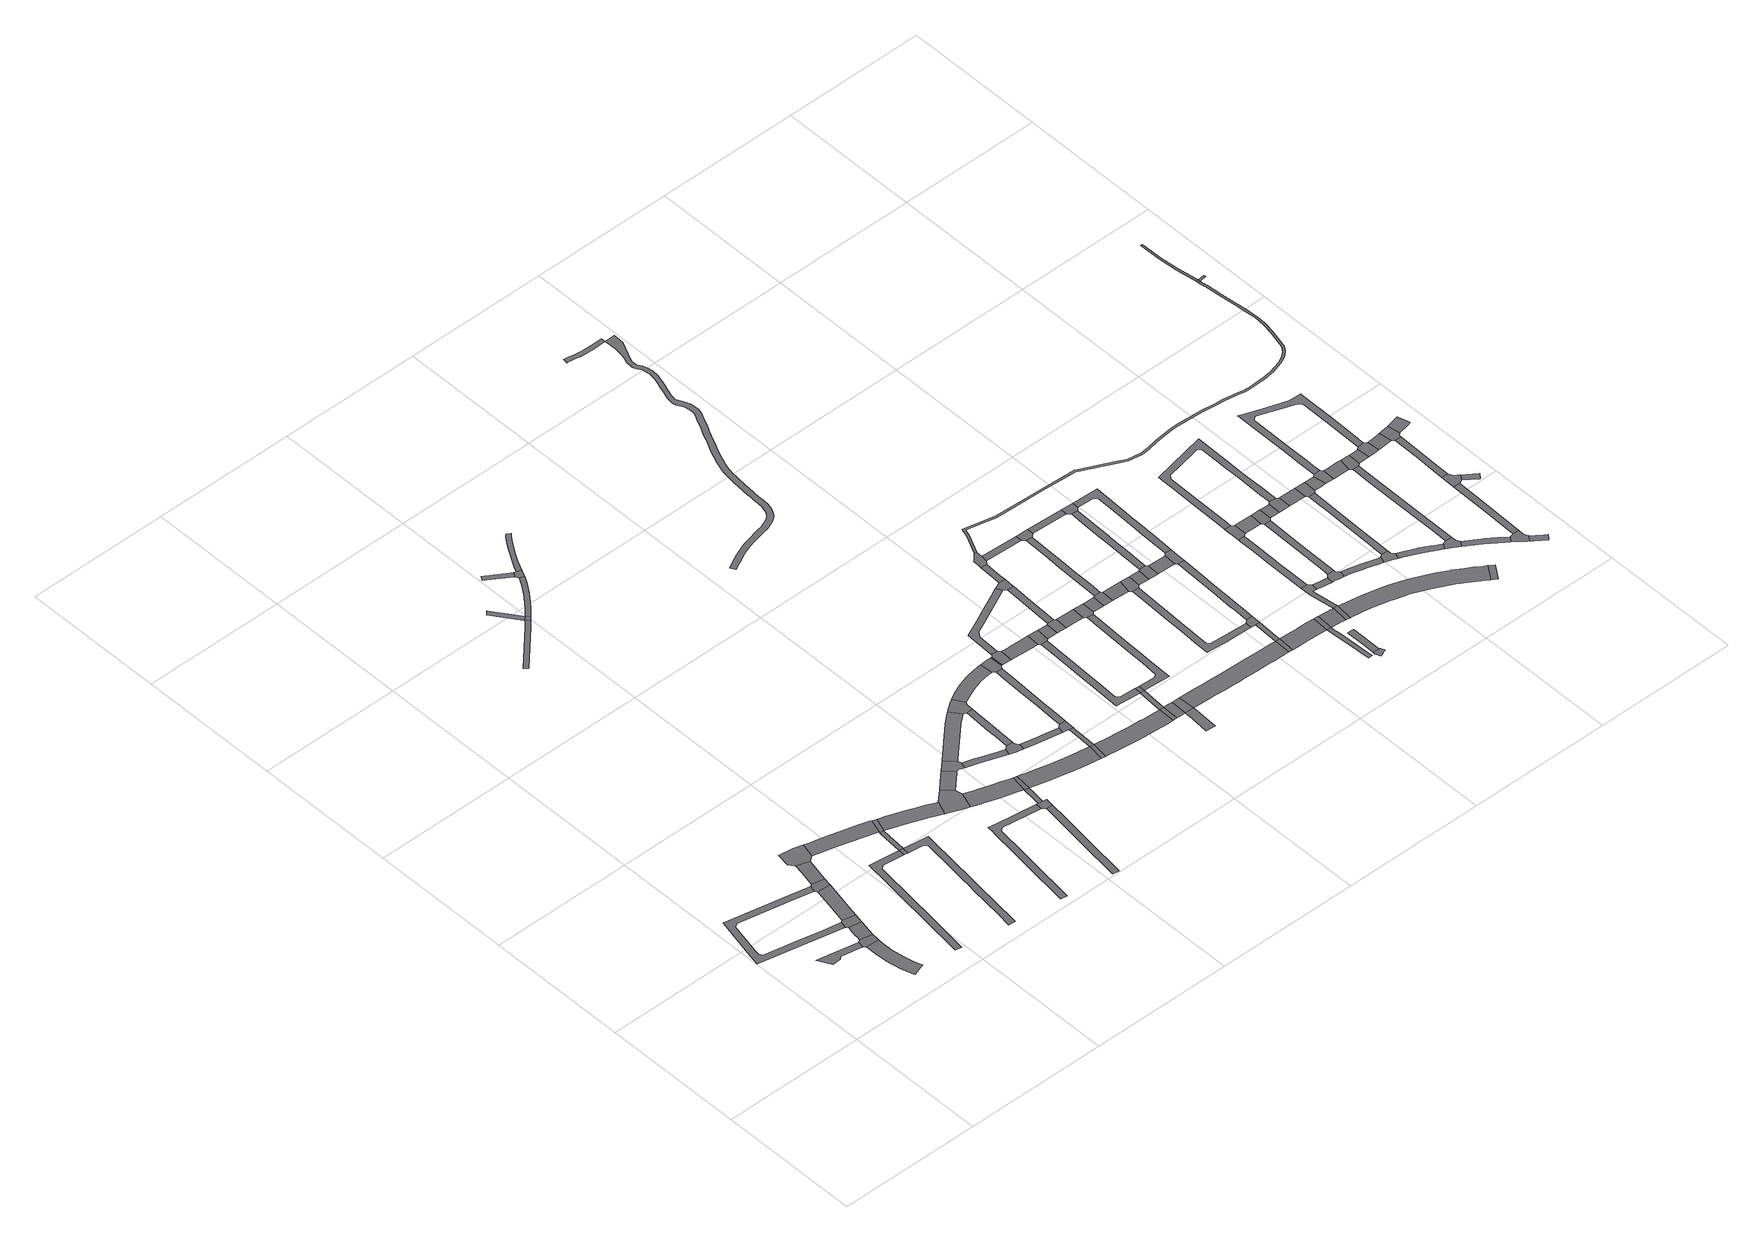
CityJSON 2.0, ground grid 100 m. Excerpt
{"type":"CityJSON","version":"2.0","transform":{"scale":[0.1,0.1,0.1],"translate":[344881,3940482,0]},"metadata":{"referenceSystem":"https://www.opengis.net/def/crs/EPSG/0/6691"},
"CityObjects":{
"road1":{"type":"Road","attributes":{"RoadStructureAttribute.sectionType":"1"},"geometry":[{"type":"MultiSurface","lod":"1","boundaries":[[[0,1,2,3,4,5,6,7,8,9]]]}]},
"road2":{"type":"Road","attributes":{"RoadStructureAttribute.sectionType":"1"},"geometry":[{"type":"MultiSurface","lod":"1","boundaries":[[[10,11,12,13,14,15,16,17,18,19,20,21,22,23,24,25,26,27,28,29,30]]]}]},
"road3":{"type":"Road","attributes":{"RoadStructureAttribute.sectionType":"1"},"geometry":[{"type":"MultiSurface","lod":"1","boundaries":[[[31,32,33,34,35,36,37,38,39,40,41,42,43,44,45,46,47,48,49,50,51,52,53,54,55,56,57]]]}]},
"road4":{"type":"Road","geometry":[{"type":"MultiSurface","lod":"1","boundaries":[[[9,8,58,31,57,59,60,61]]]}]},
"road5":{"type":"Road","attributes":{"RoadStructureAttribute.sectionType":"1"},"geometry":[{"type":"MultiSurface","lod":"1","boundaries":[[[60,62,63,64,65,66,67,68,61]]]}]},
"road6":{"type":"Road","geometry":[{"type":"MultiSurface","lod":"1","boundaries":[[[19,18,65,64,69,70]]]}]},
"road7":{"type":"Road","attributes":{"RoadStructureAttribute.sectionType":"1"},"geometry":[{"type":"MultiSurface","lod":"1","boundaries":[[[71,72,70,69,73,74,75]]]}]},
"road8":{"type":"Road","geometry":[{"type":"MultiSurface","lod":"1","boundaries":[[[74,76,77,78,30,29,75]]]}]},
"road9":{"type":"Road","attributes":{"RoadStructureAttribute.sectionType":"1"},"geometry":[{"type":"MultiSurface","lod":"1","boundaries":[[[77,79,80,81,82,78]]]}]},
"road10":{"type":"Road","geometry":[{"type":"MultiSurface","lod":"1","boundaries":[[[83,84,85,86,87,88,81,80]]]}]},
"road11":{"type":"Road","attributes":{"RoadStructureAttribute.sectionType":"1"},"geometry":[{"type":"MultiSurface","lod":"1","boundaries":[[[89,90,91,92,93,94,95,96,97,98,99,100,101,102,103,104,105]]]}]},
"road12":{"type":"Road","attributes":{"RoadStructureAttribute.sectionType":"1"},"geometry":[{"type":"MultiSurface","lod":"1","boundaries":[[[106,107,108,109,110,111,84,83,112,113,114,115,116,117,118,119]]]}]},
"road13":{"type":"Road","attributes":{"RoadStructureAttribute.sectionType":"1"},"geometry":[{"type":"MultiSurface","lod":"1","boundaries":[[[120,121,122,123,124,125,126,127,128,129,130,131,132,133,134,135,136,137]]]}]},
"road14":{"type":"Road","geometry":[{"type":"MultiSurface","lod":"1","boundaries":[[[120,137,89,105]]]}]},
"road15":{"type":"Road","geometry":[{"type":"MultiSurface","lod":"1","boundaries":[[[138,119,118,139,140]]]}]},
"road16":{"type":"Road","attributes":{"RoadStructureAttribute.sectionType":"1"},"geometry":[{"type":"MultiSurface","lod":"1","boundaries":[[[141,142,143,144,145,146,147,138,140,139,148,89,137,149,140,150,151,152,153,154,155,156,157]]]}]},
"road17":{"type":"Road","attributes":{"RoadStructureAttribute.sectionType":"1"},"geometry":[{"type":"MultiSurface","lod":"1","boundaries":[[[158,159,160,161,162,163,164,165]]]}]},
"road18":{"type":"Road","attributes":{"RoadStructureAttribute.sectionType":"1"},"geometry":[{"type":"MultiSurface","lod":"1","boundaries":[[[166,167,168,169,170,171,172,173,174,175,176,177,178,179,180,181,182]]]}]},
"road19":{"type":"Road","geometry":[{"type":"MultiSurface","lod":"1","boundaries":[[[183,184,185,186,187,188,189,141,157]]]}]},
"road20":{"type":"Road","attributes":{"RoadStructureAttribute.sectionType":"1"},"geometry":[{"type":"MultiSurface","lod":"1","boundaries":[[[190,191,192,193]]]}]},
"road21":{"type":"Road","geometry":[{"type":"MultiSurface","lod":"1","boundaries":[[[190,193,158,165,194]]]}]},
"road22":{"type":"Road","attributes":{"RoadStructureAttribute.sectionType":"1"},"geometry":[{"type":"MultiSurface","lod":"1","boundaries":[[[195,196,197,198,199,200,201,202,203,204]]]}]},
"road23":{"type":"Road","attributes":{"RoadStructureAttribute.sectionType":"1"},"geometry":[{"type":"MultiSurface","lod":"1","boundaries":[[[205,206,207,208,189,188]]]}]},
"road24":{"type":"Road","attributes":{"RoadStructureAttribute.sectionType":"1"},"geometry":[{"type":"MultiSurface","lod":"1","boundaries":[[[209,210,211,212,213,214,215,216,186,185,217,218,219,220,221,222,223,224,225]]]}]},
"road25":{"type":"Road","attributes":{"RoadStructureAttribute.sectionType":"1"},"geometry":[{"type":"MultiSurface","lod":"1","boundaries":[[[226,227,228,229,230,231,232,233,234,235,236,237,238,239,240,241,242,243,190,194]]]}]},
"road26":{"type":"Road","geometry":[{"type":"MultiSurface","lod":"1","boundaries":[[[244,245,246,207,206,247,248,249]]]}]},
"road27":{"type":"Road","geometry":[{"type":"MultiSurface","lod":"1","boundaries":[[[181,195,204,250,251,252,182]]]}]},
"road28":{"type":"Road","attributes":{"RoadStructureAttribute.sectionType":"1"},"geometry":[{"type":"MultiSurface","lod":"1","boundaries":[[[253,254,255,256,257]]]}]},
"road29":{"type":"Road","attributes":{"RoadStructureAttribute.sectionType":"1"},"geometry":[{"type":"MultiSurface","lod":"1","boundaries":[[[225,258,252,251,259,260,261]]]}]},
"road30":{"type":"Road","geometry":[{"type":"MultiSurface","lod":"1","boundaries":[[[262,209,225,261]]]}]},
"road31":{"type":"Road","geometry":[{"type":"MultiSurface","lod":"1","boundaries":[[[263,264,265,266,235,234,267,268,269,270,271,272,253,257]]]}]},
"road32":{"type":"Road","attributes":{"RoadStructureAttribute.sectionType":"1"},"geometry":[{"type":"MultiSurface","lod":"1","boundaries":[[[273,274,275,276,244,249,277,278,279,280]]]}]},
"road33":{"type":"Road","attributes":{"RoadStructureAttribute.sectionType":"1"},"geometry":[{"type":"MultiSurface","lod":"1","boundaries":[[[281,282,283,246,245,284,285,286,287,288,289,290]]]}]},
"road34":{"type":"Road","attributes":{"RoadStructureAttribute.sectionType":"1"},"geometry":[{"type":"MultiSurface","lod":"1","boundaries":[[[291,292,293,294,295,296,269,268,297,298,299,300,301,302,303,304]]]}]},
"road35":{"type":"Road","geometry":[{"type":"MultiSurface","lod":"1","boundaries":[[[305,306,307,308,280,279,309,310,311,312]]]}]},
"road36":{"type":"Road","attributes":{"RoadStructureAttribute.sectionType":"1"},"geometry":[{"type":"MultiSurface","lod":"1","boundaries":[[[313,314,315,316,317,318,319,320,262,261,321,322,323,324,325,326,327,328,329]]]}]},
"road37":{"type":"Road","attributes":{"RoadStructureAttribute.sectionType":"1"},"geometry":[{"type":"MultiSurface","lod":"1","boundaries":[[[330,331,332,333,308,307,334,335,336]]]}]},
"road38":{"type":"Road","geometry":[{"type":"MultiSurface","lod":"1","boundaries":[[[337,338,339,340,290,289,330,336,341,342,343]]]}]},
"road39":{"type":"Road","attributes":{"RoadStructureAttribute.sectionType":"1"},"geometry":[{"type":"MultiSurface","lod":"1","boundaries":[[[311,344,345,346,347,348,312]]]}]},
"road40":{"type":"Road","geometry":[{"type":"MultiSurface","lod":"1","boundaries":[[[349,350,313,329]]]}]},
"road41":{"type":"Road","attributes":{"RoadStructureAttribute.sectionType":"1"},"geometry":[{"type":"MultiSurface","lod":"1","boundaries":[[[351,352,313,350]]]}]},
"road42":{"type":"Road","geometry":[{"type":"MultiSurface","lod":"1","boundaries":[[[346,345,352,351,353,354,355]]]}]},
"road43":{"type":"Road","attributes":{"RoadStructureAttribute.sectionType":"1"},"geometry":[{"type":"MultiSurface","lod":"1","boundaries":[[[342,356,357,358,359,360,361,362,363,364,365,366,367,368,369,370,371,372,373,374,375,376,343]]]}]},
"road44":{"type":"Road","attributes":{"RoadStructureAttribute.sectionType":"1"},"geometry":[{"type":"MultiSurface","lod":"1","boundaries":[[[377,378,379,380,381,382,383,384,385,386,387,355,354]]]}]},
"road45":{"type":"Road","attributes":{"RoadStructureAttribute.sectionType":"1"},"geometry":[{"type":"MultiSurface","lod":"1","boundaries":[[[388,389,390,391,392,393,394,395,350,349,396,397,398,399,400,401,402,403,404,405]]]}]},
"road46":{"type":"Road","geometry":[{"type":"MultiSurface","lod":"1","boundaries":[[[406,407,408,409,365,364,382,381]]]}]},
"road47":{"type":"Road","attributes":{"RoadStructureAttribute.sectionType":"1"},"geometry":[{"type":"MultiSurface","lod":"1","boundaries":[[[408,407,410,411]]]}]},
"road48":{"type":"Road","geometry":[{"type":"MultiSurface","lod":"1","boundaries":[[[410,412,413,414,415,416,417,418,419,411]]]}]},
"road49":{"type":"Road","geometry":[{"type":"MultiSurface","lod":"1","boundaries":[[[420,405,404,421]]]}]},
"road50":{"type":"Road","attributes":{"RoadStructureAttribute.sectionType":"1"},"geometry":[{"type":"MultiSurface","lod":"1","boundaries":[[[414,422,423,424,425,426,427,428,429,430,431,415]]]}]},
"road51":{"type":"Road","attributes":{"RoadStructureAttribute.sectionType":"1"},"geometry":[{"type":"MultiSurface","lod":"1","boundaries":[[[432,433,434,435,420,421]]]}]},
"road52":{"type":"Road","attributes":{"RoadStructureAttribute.sectionType":"1"},"geometry":[{"type":"MultiSurface","lod":"1","boundaries":[[[436,437,405,420]]]}]},
"road53":{"type":"Road","attributes":{"RoadStructureAttribute.sectionType":"1"},"geometry":[{"type":"MultiSurface","lod":"1","boundaries":[[[438,439,440,441,442,433]]]}]},
"road54":{"type":"Road","attributes":{"RoadStructureAttribute.sectionType":"1"},"geometry":[{"type":"MultiSurface","lod":"1","boundaries":[[[443,444,445,446,447,448,449,450,451,452,453,437]]]}]},
"road55":{"type":"Road","geometry":[{"type":"MultiSurface","lod":"1","boundaries":[[[443,437,436,454]]]}]},
"road56":{"type":"Road","geometry":[{"type":"MultiSurface","lod":"1","boundaries":[[[442,455,434,433]]]}]},
"road57":{"type":"Road","attributes":{"RoadStructureAttribute.sectionType":"1"},"geometry":[{"type":"MultiSurface","lod":"1","boundaries":[[[416,456,457,458,459,460,461,462,463,464,465,417]]]}]},
"road58":{"type":"Road","geometry":[{"type":"MultiSurface","lod":"1","boundaries":[[[466,467,426,425,449,448,468]]]}]},
"road59":{"type":"Road","attributes":{"RoadStructureAttribute.sectionType":"1"},"geometry":[{"type":"MultiSurface","lod":"1","boundaries":[[[469,470,471,466,468]]]}]},
"road60":{"type":"Road","attributes":{"RoadStructureAttribute.sectionType":"1"},"geometry":[{"type":"MultiSurface","lod":"1","boundaries":[[[472,473,474,475,476,477,478,479,480,481,482,483,484,454,436]]]}]},
"road61":{"type":"Road","geometry":[{"type":"MultiSurface","lod":"1","boundaries":[[[485,486,487,471,470,488]]]}]},
"road62":{"type":"Road","attributes":{"RoadStructureAttribute.sectionType":"1"},"geometry":[{"type":"MultiSurface","lod":"1","boundaries":[[[489,490,491,487,486,492,493]]]}]},
"road63":{"type":"Road","attributes":{"RoadStructureAttribute.sectionType":"1"},"geometry":[{"type":"MultiSurface","lod":"1","boundaries":[[[494,495,496,497,485,488]]]}]},
"road64":{"type":"Road","attributes":{"RoadStructureAttribute.sectionType":"1"},"geometry":[{"type":"MultiSurface","lod":"1","boundaries":[[[498,499,500,501,502,503,504,505,506,507,508,509,510,511,512,513,514,515,516,517,518,519,520,521,522,523,524,498,525,526,527,528,529,530,531,532,533,534,535,536,537,538,539,540,541,542,543,544,545,546,547,548,549,550,551,552,553,554,555,556,557,558,559,560,561,562,563,564,565,566,567,568,569,570,571,572,573,574,575,576,577,578,579,580,581,582,583,584,585,586,587,588,589,590,591,592,593,594,595,596,597,598,599,600,601,602,603,604,605,606,607,608,609,610,611,612,613,614,615,616,617,618,619,620,621,622,623,624,625,626,627,628,629,630,631,632,633,634,635,636,637,638,639,640,641,642,643,644,645,646,647,648,649,650,651,652,653,654,655,656,657,658,659,660,661,662,663,664,665,666,667,668,669,670,671,672,673,674,675,676,677,678,679,680,681,682,683,684,685,686,687,688,689,690,691,692,693,694,695,696,697,698,699,700,701,702,703,704,705,706,707,708,709,710,711,712,713,714]]]}]},
"road65":{"type":"Road","geometry":[{"type":"MultiSurface","lod":"1","boundaries":[[[715,716,717,460,459,489,493]]]}]},
"road66":{"type":"Road","attributes":{"RoadStructureAttribute.sectionType":"1"},"geometry":[{"type":"MultiSurface","lod":"1","boundaries":[[[718,719,720,721,722,723,724,725,726,455,442,727,728,729,730,731,732,733,734,735,736,737,738,739,740]]]}]},
"road67":{"type":"Road","geometry":[{"type":"MultiSurface","lod":"1","boundaries":[[[495,478,477,741,742,496]]]}]},
"road68":{"type":"Road","attributes":{"RoadStructureAttribute.sectionType":"1"},"geometry":[{"type":"MultiSurface","lod":"1","boundaries":[[[743,744,717,716,745,746,747,748]]]}]},
"road69":{"type":"Road","geometry":[{"type":"MultiSurface","lod":"1","boundaries":[[[747,749,750,751,752,753,754,755,748]]]}]},
"road70":{"type":"Road","attributes":{"RoadStructureAttribute.sectionType":"1"},"geometry":[{"type":"MultiSurface","lod":"1","boundaries":[[[756,757,742,741,758,759]]]}]},
"road71":{"type":"Road","geometry":[{"type":"MultiSurface","lod":"1","boundaries":[[[760,761,762,763,756,759]]]}]},
"road72":{"type":"Road","attributes":{"RoadStructureAttribute.sectionType":"1"},"geometry":[{"type":"MultiSurface","lod":"1","boundaries":[[[764,750,749,765]]]}]},
"road73":{"type":"Road","attributes":{"RoadStructureAttribute.sectionType":"1"},"geometry":[{"type":"MultiSurface","lod":"1","boundaries":[[[761,760,766,767]]]}]},
"road74":{"type":"Road","attributes":{"RoadStructureAttribute.sectionType":"1"},"geometry":[{"type":"MultiSurface","lod":"1","boundaries":[[[762,768,769,770,771,772,773,774,775,776,777,778,779,763]]]}]},
"road75":{"type":"Road","attributes":{"RoadStructureAttribute.sectionType":"1"},"geometry":[{"type":"MultiSurface","lod":"1","boundaries":[[[780,781,782,783,784,785,786,787,788,789,790,791,792,793,794,795,796,797]]]}]},
"road76":{"type":"Road","geometry":[{"type":"MultiSurface","lod":"1","boundaries":[[[798,799,767,766,800,780,797]]]}]},
"road77":{"type":"Road","geometry":[{"type":"MultiSurface","lod":"1","boundaries":[[[739,801,802,740]]]}]},
"road78":{"type":"Road","geometry":[{"type":"MultiSurface","lod":"1","boundaries":[[[774,773,803,804,764,765]]]}]},
"road79":{"type":"Road","attributes":{"RoadStructureAttribute.sectionType":"1"},"geometry":[{"type":"MultiSurface","lod":"1","boundaries":[[[805,806,807,808,809,740,802]]]}]},
"road80":{"type":"Road","attributes":{"RoadStructureAttribute.sectionType":"1"},"geometry":[{"type":"MultiSurface","lod":"1","boundaries":[[[810,799,798,811,812,813]]]}]},
"road81":{"type":"Road","geometry":[{"type":"MultiSurface","lod":"1","boundaries":[[[814,789,788,808,807,815]]]}]},
"road82":{"type":"Road","geometry":[{"type":"MultiSurface","lod":"1","boundaries":[[[813,812,816,817,818,819]]]}]},
"road83":{"type":"Road","attributes":{"RoadStructureAttribute.sectionType":"1"},"geometry":[{"type":"MultiSurface","lod":"1","boundaries":[[[820,821,822,823,824,802,801,825,826,827,828,829]]]}]},
"road84":{"type":"Road","attributes":{"RoadStructureAttribute.sectionType":"1"},"geometry":[{"type":"MultiSurface","lod":"1","boundaries":[[[830,804,803,831]]]}]},
"road85":{"type":"Road","attributes":{"RoadStructureAttribute.sectionType":"1"},"geometry":[{"type":"MultiSurface","lod":"1","boundaries":[[[832,833,834,835,836,837,838,839,840,841,814,815]]]}]},
"road86":{"type":"Road","attributes":{"RoadStructureAttribute.sectionType":"1"},"geometry":[{"type":"MultiSurface","lod":"1","boundaries":[[[842,843,844,845,846,847,848,849]]]}]},
"road87":{"type":"Road","attributes":{"RoadStructureAttribute.sectionType":"1"},"geometry":[{"type":"MultiSurface","lod":"1","boundaries":[[[850,817,816,851,852,853]]]}]},
"road88":{"type":"Road","geometry":[{"type":"MultiSurface","lod":"1","boundaries":[[[854,855,856,857,858,859,860,861,862]]]}]},
"road89":{"type":"Road","attributes":{"RoadStructureAttribute.sectionType":"1"},"geometry":[{"type":"MultiSurface","lod":"1","boundaries":[[[863,864,865,866,819,818,867,868,869,870,871]]]}]},
"road90":{"type":"Road","attributes":{"RoadStructureAttribute.sectionType":"1"},"geometry":[{"type":"MultiSurface","lod":"1","boundaries":[[[858,872,873,874,875,876,877,859]]]}]},
"road91":{"type":"Road","geometry":[{"type":"MultiSurface","lod":"1","boundaries":[[[848,878,820,829,879,849]]]}]},
"road92":{"type":"Road","geometry":[{"type":"MultiSurface","lod":"1","boundaries":[[[852,838,837,880,881,882,883,853]]]}]},
"road93":{"type":"Road","geometry":[{"type":"MultiSurface","lod":"1","boundaries":[[[884,885,886,887,878,848,888,889,890,891,892]]]}]},
"road94":{"type":"Road","geometry":[{"type":"MultiSurface","lod":"1","boundaries":[[[870,893,894,830,831,871]]]}]},
"road95":{"type":"Road","attributes":{"RoadStructureAttribute.sectionType":"1"},"geometry":[{"type":"MultiSurface","lod":"1","boundaries":[[[893,895,896,897,898,899,900,883,882,901,902,903,904,905,894]]]}]},
"road96":{"type":"Road","geometry":[{"type":"MultiSurface","lod":"1","boundaries":[[[891,906,907,908,892]]]}]},
"road97":{"type":"Road","attributes":{"RoadStructureAttribute.sectionType":"1"},"geometry":[{"type":"MultiSurface","lod":"1","boundaries":[[[909,910,911,892,908,912,913,914,915,916]]]}]},
"road98":{"type":"Road","geometry":[{"type":"MultiSurface","lod":"1","boundaries":[[[917,918,919,920,921,915,914]]]}]},
"road99":{"type":"Road","attributes":{"RoadStructureAttribute.sectionType":"1"},"geometry":[{"type":"MultiSurface","lod":"1","boundaries":[[[922,923,924,925,926,927,928,929,930,931,932,909,916]]]}]},
"road100":{"type":"Road","geometry":[{"type":"MultiSurface","lod":"1","boundaries":[[[933,919,918,934,935,936,937,938,939,940,941]]]}]},
"road101":{"type":"Road","geometry":[{"type":"MultiSurface","lod":"1","boundaries":[[[942,943,927,926,944,945,946,947]]]}]},
"road102":{"type":"Road","attributes":{"RoadStructureAttribute.sectionType":"1"},"geometry":[{"type":"MultiSurface","lod":"1","boundaries":[[[948,949,950,951,952,933,941]]]}]},
"road103":{"type":"Road","attributes":{"RoadStructureAttribute.sectionType":"1"},"geometry":[{"type":"MultiSurface","lod":"1","boundaries":[[[944,953,954,955,956,945]]]}]},
"road104":{"type":"Road","attributes":{"RoadStructureAttribute.sectionType":"1"},"geometry":[{"type":"MultiSurface","lod":"1","boundaries":[[[957,958,959,960,961,962,963,964,965,966,967,968,969,970,971,972,973,974,975,907,906,976,977,978,979,980,981,982,983,984,985,986,987,988,989,990,991,992,993,994,995,996,997,998,999,1000]]]}]},
"road105":{"type":"Road","attributes":{"RoadStructureAttribute.sectionType":"1"},"geometry":[{"type":"MultiSurface","lod":"1","boundaries":[[[1001,1002,1003,1004,938,937,1005,1006,1007,1008,1009,1010]]]}]},
"road106":{"type":"Road","geometry":[{"type":"MultiSurface","lod":"1","boundaries":[[[1011,1012,955,954,1013,950,949,1014,1015]]]}]},
"road107":{"type":"Road","attributes":{"RoadStructureAttribute.sectionType":"1"},"geometry":[{"type":"MultiSurface","lod":"1","boundaries":[[[1016,1011,1015,1017,1018,1019]]]}]},
"road108":{"type":"Road","geometry":[{"type":"MultiSurface","lod":"1","boundaries":[[[1020,1010,1009,1021,1022,1023,1024,1025,1026,1027]]]}]},
"road109":{"type":"Road","attributes":{"RoadStructureAttribute.sectionType":"1"},"geometry":[{"type":"MultiSurface","lod":"1","boundaries":[[[946,1028,1029,1030,1031,1032,1033,1034,1035,1036,1037,1038,1039,1040,1041,1042,1043,1044,1045,1046,1047,1048,1049,1050,1051,947]]]}]},
"road110":{"type":"Road","geometry":[{"type":"MultiSurface","lod":"1","boundaries":[[[1018,1052,1053,1054,1042,1041,1019]]]}]},
"road111":{"type":"Road","attributes":{"RoadStructureAttribute.sectionType":"1"},"geometry":[{"type":"MultiSurface","lod":"1","boundaries":[[[1055,1056,1057,1058,1059,1060,1061,1062,1063,1020,1027]]]}]},
"road112":{"type":"Road","attributes":{"RoadStructureAttribute.sectionType":"1"},"geometry":[{"type":"MultiSurface","lod":"1","boundaries":[[[1064,1065,1066,1067,1068,1069,1070,1071,1072,1073,1074,1075,1076,1077,1078,1079,1080,1081,1082,1083,1084,1085,1086,1087,1088,1089,1090,1091,1092,1093,1094,1095,1096,1097,1098,1099,1100,1101,1102,1103,1104,1105,1106,1107,1108,1109,1110,1111,752,751,1112,1113,1114,1115,1116,1117,1118,1119,1120,1121,1122,1123,1124,1125,1126,1127,1128,1129,1130,1131,1132,1133,1134,1135,1136,1137,1138,1139,1140,1141,1142,1143,1144,1145,1146,1147,1148,1149,1150,1151,1152,1153,1154,1155,1156,1157,1158,1159,1160,1161,1162,1163,1164,1165]]]}]},
"road113":{"type":"Road","attributes":{"RoadStructureAttribute.sectionType":"1"},"geometry":[{"type":"MultiSurface","lod":"1","boundaries":[[[1022,1166,1167,1168,1169,1170,1171,1172,1173,1174,1175,1176,1177,1178,1179,1180,1023]]]}]},
"road114":{"type":"Road","attributes":{"RoadStructureAttribute.sectionType":"1"},"geometry":[{"type":"MultiSurface","lod":"1","boundaries":[[[1181,1182,1054,1053,1183,1184]]]}]},
"road115":{"type":"Road","geometry":[{"type":"MultiSurface","lod":"1","boundaries":[[[1185,957,1000,1186,1187]]]}]},
"road116":{"type":"Road","geometry":[{"type":"MultiSurface","lod":"1","boundaries":[[[1057,1188,1189,1181,1184,1058]]]}]},
"road117":{"type":"Road","geometry":[{"type":"MultiSurface","lod":"1","boundaries":[[[1190,1191,1192,1173,1172,1193,1194,1195,1196]]]}]},
"road118":{"type":"Road","attributes":{"RoadStructureAttribute.sectionType":"1"},"geometry":[{"type":"MultiSurface","lod":"1","boundaries":[[[1197,1198,1199,1200,1201,1189,1188]]]}]},
"road119":{"type":"Road","geometry":[{"type":"MultiSurface","lod":"1","boundaries":[[[1200,1199,1202,1203,1204,1205,1206]]]}]},
"road120":{"type":"Road","attributes":{"RoadStructureAttribute.sectionType":"1"},"geometry":[{"type":"MultiSurface","lod":"1","boundaries":[[[1207,1208,1209,1210,1211,1212,1196,1195,1213,1214,1215]]]}]},
"road121":{"type":"Road","attributes":{"RoadStructureAttribute.sectionType":"1"},"geometry":[{"type":"MultiSurface","lod":"1","boundaries":[[[1216,1217,1218,1219,1220,1192,1191,1221,1222,1223,1224]]]}]},
"road122":{"type":"Road","attributes":{"RoadStructureAttribute.sectionType":"1"},"geometry":[{"type":"MultiSurface","lod":"1","boundaries":[[[1225,1226,1227,1228,1204,1203,1229,1230,1231,1232,1233,1234]]]}]},
"road123":{"type":"Road","geometry":[{"type":"MultiSurface","lod":"1","boundaries":[[[1207,1215,1235,1236,1237,1238,1239,1240,1241]]]}]},
"road124":{"type":"Road","geometry":[{"type":"MultiSurface","lod":"1","boundaries":[[[1242,1243,1244,1234,1233,1216,1224]]]}]},
"road125":{"type":"Road","attributes":{"RoadStructureAttribute.sectionType":"1"},"geometry":[{"type":"MultiSurface","lod":"1","boundaries":[[[1245,1246,1237,1236,1247,1248]]]}]},
"road126":{"type":"Road","attributes":{"RoadStructureAttribute.sectionType":"1"},"geometry":[{"type":"MultiSurface","lod":"1","boundaries":[[[1240,1249,1250,1251,1252,1253,1254,1255,1256,1241]]]}]},
"road127":{"type":"Road","attributes":{"RoadStructureAttribute.sectionType":"1"},"geometry":[{"type":"MultiSurface","lod":"1","boundaries":[[[1242,1257,1258,1259,1260,1261,1243]]]}]},
"road128":{"type":"Road","attributes":{"RoadStructureAttribute.sectionType":"1"},"geometry":[{"type":"MultiSurface","lod":"1","boundaries":[[[1262,1263,1264,1265,1266,1267,1268,1269,1270,1271,1272,1273,1274,1275,1276,1206,1205,1277,1278,1279,1280,1281,1282,1283,1284,1285,1286,1287,1288]]]}]},
"road129":{"type":"Road","geometry":[{"type":"MultiSurface","lod":"1","boundaries":[[[1262,1288,1260,1259,1289,1290,1291]]]}]},
"road130":{"type":"Road","geometry":[{"type":"MultiSurface","lod":"1","boundaries":[[[1292,1253,1252,1293,1294,1295,1296,1297,1298]]]}]},
"road131":{"type":"Road","attributes":{"RoadStructureAttribute.sectionType":"1"},"geometry":[{"type":"MultiSurface","lod":"1","boundaries":[[[1290,1299,1300,1301,1302,1303,1304,1305,1291]]]}]},
"road132":{"type":"Road","attributes":{"RoadStructureAttribute.sectionType":"1"},"geometry":[{"type":"MultiSurface","lod":"1","boundaries":[[[1306,1307,1308,1309,1298,1297,1310,1311]]]}]},
"road133":{"type":"Road","attributes":{"RoadStructureAttribute.sectionType":"1"},"geometry":[{"type":"MultiSurface","lod":"1","boundaries":[[[1312,1294,1293,1313]]]}]},
"road134":{"type":"Road","geometry":[{"type":"MultiSurface","lod":"1","boundaries":[[[1301,1306,1311,1314,1315,1316,1317,1318,1302]]]}]},
"road135":{"type":"Road","attributes":{"RoadStructureAttribute.sectionType":"1"},"geometry":[{"type":"MultiSurface","lod":"1","boundaries":[[[1319,1316,1315,1320,1321,1322,1323]]]}]},
"road136":{"type":"Road","geometry":[{"type":"MultiSurface","lod":"1","boundaries":[[[1064,1165,1324,1325,1326,1327]]]}]},
"road137":{"type":"Road","attributes":{"RoadStructureAttribute.sectionType":"1"},"geometry":[{"type":"MultiSurface","lod":"1","boundaries":[[[1324,1328,1329,1325]]]}]},
"road138":{"type":"Road","attributes":{"RoadStructureAttribute.sectionType":"1"},"geometry":[{"type":"MultiSurface","lod":"1","boundaries":[[[1326,1330,1331,1332,1333,1334,1335,1327]]]}]}
},
"vertices":[
[318,644,0],[278,652,0],[287,637,0],[299,615,0],[311,595,0],[330,561,0],[387,562,0],[409,580,0],[556,550,0],[565,594,0],
[615,1146,0],[582,1153,0],[95,1254,0],[24,942,0],[6,862,0],[126,837,0],[342,794,0],[514,759,0],[593,743,0],[604,787,0],[482,811,0],[349,838,0],[182,872,0],[79,893,0],[66,921,0],[72,948,0],[125,1180,0],[153,1196,0],[535,1117,0],[667,1089,0],[678,1133,0],
[576,537,0],[573,478,0],[573,457,0],[575,420,0],[578,383,0],[582,346,0],[583,338,0],[588,309,0],[596,270,0],[606,230,0],[618,192,0],[625,173,0],[710,202,0],[704,220,0],[693,255,0],[684,290,0],[676,325,0],[671,358,0],[667,392,0],[665,426,0],[664,439,0],[663,459,0],[663,477,0],[665,510,0],[666,526,0],[666,528,0],[666,532,0],
[560,549,0],[667,552,0],[672,590,0],[583,606,0],
[679,628,0],[687,669,0],[695,709,0],[607,727,0],[599,687,0],[590,646,0],[589,636,0],
[710,779,0],[622,798,0],
[677,1056,0],[640,883,0],[725,849,0],[771,1064,0],[680,1072,0],
[773,1076,0],[783,1124,0],[695,1143,0],
[796,1181,0],[819,1291,0],[733,1320,0],[720,1260,0],
[859,1318,0],[885,1419,0],[821,1436,0],[720,1453,0],[704,1360,0],[730,1323,0],
[1264,1005,0],[1051,1032,0],[1025,835,0],[1015,757,0],[1007,694,0],[978,478,0],[978,473,0],[937,165,0],[981,157,0],[1008,361,0],[1023,472,0],[1048,662,0],[1059,749,0],[1073,857,0],[1087,961,0],[1110,979,0],[1259,960,0],
[1308,1303,0],[1216,1332,0],[1132,1356,0],[1047,1378,0],[964,1399,0],[916,1411,0],[938,1298,0],[944,1296,0],[1021,1276,0],[1104,1255,0],[1185,1231,0],[1276,1203,0],[1283,1200,0],[1317,1300,0],
[1291,956,0],[1398,942,0],[1418,919,0],[1388,690,0],[1374,585,0],[1364,503,0],[1359,468,0],[1326,214,0],[1312,111,0],[1357,107,0],[1360,126,0],[1404,468,0],[1408,493,0],[1421,597,0],[1433,682,0],[1471,978,0],[1369,991,0],[1294,1001,0],
[1346,1290,0],[1283,1193,0],[1312,1191,0],
[1710,1151,0],[1698,1156,0],[1640,1181,0],[1582,1205,0],[1511,1232,0],[1491,1239,0],[1400,1272,0],[1282,1183,0],[1312,1190,0],[1314,1190,0],[1366,1173,0],[1455,1141,0],[1543,1107,0],[1585,1090,0],[1600,1084,0],[1656,1060,0],[1669,1054,0],
[973,3913,0],[970,3910,0],[935,3872,0],[692,3625,0],[714,3602,0],[958,3850,0],[994,3888,0],[996,3891,0],
[1835,788,0],[1779,796,0],[1774,748,0],[1772,731,0],[1746,538,0],[1736,464,0],[1730,419,0],[1682,65,0],[1726,59,0],[1774,409,0],[1781,463,0],[1786,502,0],[1816,724,0],[1841,742,0],[2097,707,0],[2116,705,0],[2118,750,0],
[1713,1035,0],[1771,1012,0],[1818,995,0],[1859,1107,0],[1859,1109,0],[1847,1157,0],[1784,1222,0],
[997,3939,0],[864,4126,0],[838,4101,0],[969,3919,0],
[1021,3917,0],
[2138,684,0],[2108,459,0],[2090,324,0],[2048,14,0],[2093,8,0],[2133,311,0],[2138,346,0],[2153,459,0],[2167,560,0],[2183,678,0],
[1951,1257,0],[1963,1269,0],[1900,1334,0],[1874,1308,0],
[2170,1007,0],[2142,1016,0],[2090,1031,0],[2037,1048,0],[1981,1066,0],[1968,1070,0],[1924,1085,0],[1869,1104,0],[1829,991,0],[1886,971,0],[1887,971,0],[1943,952,0],[2001,934,0],[2039,922,0],[2054,917,0],[2107,901,0],[2150,888,0],
[1029,3926,0],[1065,3965,0],[1099,4006,0],[1123,4036,0],[1146,4067,0],[1168,4099,0],[1190,4131,0],[1217,4179,0],[1221,4189,0],[1192,4203,0],[1188,4194,0],[1162,4148,0],[1142,4117,0],[1120,4086,0],[1097,4056,0],[1074,4026,0],[1041,3986,0],[1006,3948,0],
[2033,1304,0],[2025,1328,0],[1962,1393,0],[1984,1273,0],[1985,1273,0],[2019,1262,0],
[2191,740,0],[2162,744,0],[2132,748,0],
[1197,4257,0],[1183,4265,0],[1036,4363,0],[1017,4334,0],[1175,4228,0],
[2137,788,0],[2177,859,0],[2178,872,0],[2180,880,0],
[2194,1000,0],
[1178,4225,0],[1184,4218,0],[1189,4211,0],[1192,4205,0],[1240,4228,0],[1246,4240,0],[1217,4254,0],[1216,4254,0],[1210,4254,0],[1204,4254,0],
[2254,1228,0],[2132,1270,0],[2118,1275,0],[2045,1300,0],[2102,1233,0],[2263,1177,0],[2286,1169,0],[2301,1212,0],
[2255,1667,0],[2222,1638,0],[2187,1610,0],[2040,1343,0],[2247,1542,0],[2256,1550,0],[2279,1569,0],[2313,1597,0],[2320,1604,0],[2264,1674,0],
[1371,4512,0],[1340,4471,0],[1312,4427,0],[1285,4383,0],[1259,4337,0],[1234,4290,0],[1263,4276,0],[1287,4322,0],[1312,4366,0],[1339,4410,0],[1366,4452,0],[1396,4492,0],[1411,4508,0],[1387,4529,0],
[2373,1206,0],[2370,1210,0],[2370,1226,0],[2325,1228,0],[2334,1153,0],[2340,1151,0],[2381,1143,0],[2389,1187,0],
[2677,897,0],[2591,910,0],[2504,926,0],[2417,944,0],[2392,950,0],[2331,964,0],[2246,986,0],[2236,988,0],[2182,879,0],[2215,870,0],[2303,847,0],[2392,827,0],[2479,809,0],[2481,808,0],[2518,801,0],[2570,792,0],[2659,778,0],
[2343,1592,0],[2334,1402,0],[2332,1363,0],[2330,1332,0],[2375,1327,0],[2379,1410,0],[2388,1590,0],
[2347,1732,0],[2329,1722,0],[2291,1695,0],[2282,1688,0],[2390,1645,0],[2399,1658,0],[2353,1736,0],
[2447,1130,0],[2643,1093,0],[2651,1137,0],[2540,1158,0],[2519,1162,0],
[2689,773,0],[2707,892,0],
[2715,1079,0],[2686,1085,0],
[2716,1079,0],[2720,1153,0],[2675,1155,0],
[2416,1668,0],[2456,1689,0],[2496,1706,0],[2520,1714,0],[2537,1720,0],[2582,1732,0],[2629,1740,0],[2677,1746,0],[2683,1746,0],[2677,1836,0],[2669,1835,0],[2616,1829,0],[2563,1820,0],[2544,1815,0],[2513,1807,0],[2511,1807,0],[2464,1790,0],[2417,1770,0],[2373,1747,0],[2371,1746,0],[2366,1743,0],
[2723,1214,0],[2729,1352,0],[2743,1658,0],[2744,1676,0],[2746,1728,0],[2701,1730,0],[2699,1679,0],[2695,1607,0],[2691,1502,0],[2685,1372,0],[2677,1200,0],
[3155,851,0],[3064,856,0],[3044,858,0],[3005,861,0],[2945,866,0],[2852,875,0],[2826,877,0],[2708,892,0],[2691,773,0],[2731,768,0],[2755,765,0],[2813,758,0],[2934,746,0],[3035,738,0],[3056,737,0],[3150,731,0],[3185,730,0],[3189,850,0],
[2746,1731,0],[2761,1750,0],[2760,1840,0],[2721,1839,0],
[2769,1750,0],[2767,1840,0],
[2814,1748,0],[2825,1748,0],[2836,1747,0],[2842,1837,0],[2826,1854,0],[2781,1857,0],[2780,1849,0],[2770,1840,0],
[3219,849,0],[3215,729,0],
[2860,1745,0],[2907,1743,0],[2996,1739,0],[3040,1738,0],[3044,1828,0],[3013,1829,0],[2999,1829,0],[2910,1833,0],[2904,1833,0],[2865,1835,0],
[3244,728,0],[3281,727,0],[3285,847,0],[3248,848,0],
[3232,1030,0],[3202,1032,0],
[3279,689,0],[3275,623,0],[3270,534,0],[3334,530,0],[3346,725,0],
[3205,1077,0],[3092,1084,0],[3072,1106,0],[3078,1247,0],[3082,1340,0],[3099,1721,0],[3054,1723,0],[3046,1556,0],[3036,1322,0],[3033,1253,0],[3024,1043,0],
[3235,1075,0],
[3341,845,0],
[2834,2014,0],[2856,2048,0],[2941,2088,0],[3196,2209,0],[3177,2250,0],[3174,2249,0],[3120,2223,0],[2980,2157,0],[2909,2123,0],[2791,2067,0],
[3117,1824,0],[3096,1825,0],[3113,1734,0],
[3126,1734,0],[3186,1731,0],[3190,1821,0],
[3419,1019,0],[3427,1201,0],[3431,1287,0],[3435,1395,0],[3449,1688,0],[3449,1704,0],[3405,1709,0],[3401,1623,0],[3391,1397,0],[3387,1313,0],[3382,1207,0],[3376,1085,0],[3352,1068,0],
[3260,1818,0],[3247,1828,0],[3202,1828,0],[3256,1728,0],
[3221,2194,0],[3214,2056,0],[3214,2051,0],[3259,2069,0],[3266,2191,0],
[3317,1726,0],[3387,1723,0],[3391,1813,0],[3339,1815,0],
[2912,5330,0],[2911,5362,0],[2899,5362,0],[2864,5361,0],[2829,5360,0],[2810,5360,0],[2791,5361,0],[2772,5361,0],[2753,5362,0],[2724,5366,0],[2695,5372,0],[2666,5378,0],[2661,5378,0],[2630,5382,0],[2627,5348,0],[2635,5348,0],[2661,5346,0],[2688,5341,0],[2718,5334,0],[2750,5330,0],[2771,5329,0],[2790,5329,0],[2810,5328,0],[2829,5328,0],[2859,5329,0],[2864,5329,0],[2900,5330,0],[2913,5300,0],[2913,5287,0],[2913,5271,0],[2913,5241,0],[2911,5212,0],[2909,5199,0],[2908,5195,0],[2907,5187,0],[2905,5175,0],[2902,5162,0],[2898,5148,0],[2892,5134,0],[2888,5120,0],[2884,5106,0],[2883,5093,0],[2882,5080,0],[2882,5068,0],[2884,5055,0],[2889,5042,0],[2896,5030,0],[2903,5017,0],[2909,5004,0],[2912,4992,0],[2915,4980,0],[2916,4968,0],[2917,4956,0],[2917,4945,0],[2916,4933,0],[2914,4922,0],[2913,4911,0],[2906,4882,0],[2897,4854,0],[2886,4826,0],[2877,4797,0],[2870,4776,0],[2863,4755,0],[2857,4734,0],[2852,4712,0],[2851,4703,0],[2850,4697,0],[2850,4693,0],[2849,4683,0],[2850,4673,0],[2851,4668,0],[2853,4659,0],[2860,4646,0],[2867,4632,0],[2873,4619,0],[2879,4601,0],[2883,4583,0],[2886,4565,0],[2886,4547,0],[2883,4531,0],[2876,4515,0],[2869,4500,0],[2861,4484,0],[2845,4448,0],[2828,4412,0],[2810,4377,0],[2793,4341,0],[2786,4328,0],[2774,4302,0],[2756,4264,0],[2737,4225,0],[2721,4186,0],[2710,4160,0],[2699,4133,0],[2690,4107,0],[2681,4080,0],[2673,4046,0],[2667,4012,0],[2662,3977,0],[2658,3943,0],[2653,3899,0],[2651,3854,0],[2648,3809,0],[2647,3783,0],[2645,3765,0],[2644,3738,0],[2643,3712,0],[2641,3685,0],[2635,3660,0],[2629,3644,0],[2624,3633,0],[2621,3627,0],[2612,3611,0],[2601,3598,0],[2589,3589,0],[2575,3582,0],[2559,3576,0],[2544,3570,0],[2523,3563,0],[2501,3558,0],[2479,3554,0],[2457,3549,0],[2423,3540,0],[2388,3532,0],[2354,3523,0],[2321,3512,0],[2278,3494,0],[2236,3474,0],[2194,3453,0],[2152,3432,0],[2170,3396,0],[2212,3417,0],[2253,3438,0],[2294,3458,0],[2334,3474,0],[2365,3484,0],[2398,3493,0],[2432,3501,0],[2466,3510,0],[2487,3514,0],[2510,3519,0],[2534,3524,0],[2558,3532,0],[2574,3538,0],[2591,3545,0],[2610,3555,0],[2629,3569,0],[2645,3588,0],[2657,3609,0],[2666,3628,0],[2673,3649,0],[2681,3679,0],[2683,3709,0],[2684,3737,0],[2685,3762,0],[2688,3807,0],[2691,3852,0],[2693,3895,0],[2698,3938,0],[2702,3972,0],[2707,4006,0],[2712,4038,0],[2720,4069,0],[2728,4094,0],[2737,4119,0],[2747,4145,0],[2758,4170,0],[2774,4209,0],[2792,4247,0],[2810,4285,0],[2829,4323,0],[2846,4359,0],[2864,4395,0],[2881,4431,0],[2898,4468,0],[2905,4483,0],[2913,4499,0],[2921,4519,0],[2926,4542,0],[2926,4568,0],[2923,4591,0],[2917,4612,0],[2911,4632,0],[2903,4650,0],[2896,4663,0],[2880,4693,0],[2881,4699,0],[2882,4707,0],[2886,4727,0],[2892,4746,0],[2899,4767,0],[2905,4788,0],[2915,4816,0],[2925,4844,0],[2935,4874,0],[2942,4905,0],[2944,4917,0],[2946,4930,0],[2947,4943,0],[2947,4957,0],[2946,4972,0],[2944,4986,0],[2941,5000,0],[2937,5014,0],[2930,5031,0],[2922,5044,0],[2916,5054,0],[2913,5063,0],[2912,5070,0],[2912,5080,0],[2913,5090,0],[2914,5101,0],[2917,5112,0],[2917,5113,0],[2982,5254,0],[2985,5308,0],[2986,5332,0],
[3266,2204,0],[3270,2271,0],[3225,2273,0],
[4041,817,0],[3941,821,0],[3842,824,0],[3744,828,0],[3667,831,0],[3590,835,0],[3513,838,0],[3504,839,0],[3435,842,0],[3430,722,0],[3465,720,0],[3507,719,0],[3584,715,0],[3661,711,0],[3683,710,0],[3739,708,0],[3838,704,0],[3938,701,0],[3956,700,0],[4011,698,0],[4037,697,0],[4074,696,0],[4079,816,0],
[3463,1720,0],[3467,1810,0],
[3229,2358,0],[3227,2315,0],[3271,2299,0],[3273,2344,0],[3278,2436,0],[3233,2438,0],
[3296,2460,0],[3301,2505,0],[3304,2551,0],[3290,2558,0],[3243,2507,0],[3237,2507,0],[3235,2466,0],
[3548,1806,0],[3537,1807,0],[3472,1719,0],[3544,1716,0],
[3613,1713,0],[3616,1803,0],[3606,1814,0],[3561,1814,0],
[3563,2494,0],[3561,2448,0],
[3732,1708,0],[3751,1798,0],
[3609,1904,0],[3614,2042,0],[3617,2124,0],[3618,2172,0],[3621,2236,0],[3627,2423,0],[3582,2428,0],[3578,2299,0],[3576,2250,0],[3574,2189,0],[3572,2125,0],[3561,1840,0],
[3749,1692,0],[3743,1541,0],[3736,1383,0],[3730,1248,0],[3724,1105,0],[3720,1017,0],[3721,1017,0],[3870,1008,0],[4050,999,0],[4053,1043,0],[3995,1047,0],[3795,1058,0],[3788,1058,0],[3779,1068,0],[3768,1081,0],[3777,1277,0],[3781,1381,0],[3794,1688,0],
[3812,1705,0],[3816,1795,0],[3750,1693,0],
[4104,695,0],[4109,815,0],
[3650,2445,0],[3652,2490,0],
[4109,829,0],[4110,850,0],[4118,995,0],[4088,996,0],[4081,869,0],
[3841,1794,0],[3861,1703,0],[3889,1702,0],[3893,1792,0],
[4076,1064,0],[4121,1062,0],
[3958,1699,0],[3962,1789,0],[3950,1801,0],[3905,1801,0],
[4371,804,0],[4315,807,0],[4227,810,0],[4168,812,0],[4141,813,0],[4136,693,0],[4223,690,0],[4309,687,0],[4363,684,0],[4365,684,0],
[3909,2478,0],[3907,2433,0],
[4125,1150,0],[4125,1168,0],[4132,1318,0],[4134,1356,0],[4143,1552,0],[4148,1678,0],[4103,1680,0],[4089,1361,0],[4082,1215,0],[4081,1173,0],
[4378,432,0],[4383,343,0],[4413,345,0],[4408,432,0],[4399,608,0],[4396,662,0],[4395,682,0],[4365,681,0],
[3996,1787,0],[3983,1698,0],[4087,1693,0],[4093,1783,0],
[4448,307,0],[4495,327,0],[4500,329,0],[4487,358,0],[4480,358,0],[4434,359,0],[4434,350,0],[4434,347,0],[4431,345,0],
[3925,2289,0],[3919,2144,0],[3918,2112,0],[3912,1964,0],[3957,1963,0],[3963,2110,0],[3964,2130,0],[3975,2408,0],[3930,2414,0],
[4481,431,0],[4482,582,0],[4469,582,0],[4449,582,0],[4437,582,0],[4436,432,0],
[4404,802,0],[4365,683,0],
[4150,1720,0],[4152,1770,0],[4154,1797,0],[4109,1800,0],
[4493,794,0],[4472,795,0],[4466,796,0],[4452,797,0],[4450,677,0],[4470,675,0],[4480,674,0],[4502,671,0],[4518,790,0],
[3995,2430,0],[3997,2475,0],
[4112,2425,0],[4134,2404,0],[4124,2151,0],[4123,2144,0],[4121,2092,0],[4117,2002,0],[4160,1943,0],[4166,2085,0],[4169,2166,0],[4170,2176,0],[4182,2466,0],
[4533,667,0],[4548,786,0],[4547,794,0],
[4491,1041,0],[4491,983,0],[4492,975,0],[4544,817,0],[4522,979,0],[4550,975,0],[4557,1019,0],[4536,1041,0],
[4613,965,0],[4658,959,0],[4664,1004,0],[4662,1004,0],[4619,1010,0],
[4538,1288,0],[4539,1317,0],[4540,1415,0],[4541,1426,0],[4544,1591,0],[4499,1592,0],[4498,1571,0],[4497,1476,0],[4494,1326,0],[4494,1322,0],[4493,1288,0],
[4687,1025,0],[4674,957,0],[4715,950,0],[4733,947,0],[4744,945,0],[4753,989,0],[4735,1009,0],[4732,1012,0],[4732,1024,0],
[4500,1673,0],[4499,1623,0],[4563,1605,0],[4564,1695,0],[4546,1711,0],[4501,1712,0],
[4738,1296,0],[4744,1581,0],[4699,1585,0],[4693,1301,0],[4688,1050,0],
[4655,1604,0],[4686,1603,0],[4691,1693,0],[4666,1694,0],
[5423,445,0],[5398,462,0],[5354,492,0],[5308,522,0],[5239,563,0],[5238,563,0],[5168,602,0],[5129,621,0],[5095,637,0],[5020,670,0],[4964,691,0],[4907,709,0],[4886,716,0],[4851,726,0],[4794,741,0],[4771,747,0],[4719,759,0],[4643,772,0],[4568,784,0],[4552,665,0],[4591,659,0],[4606,657,0],[4624,654,0],[4695,641,0],[4765,625,0],[4807,614,0],[4818,611,0],[4865,597,0],[4872,595,0],[4875,594,0],[4884,591,0],[4924,578,0],[4936,573,0],[4975,558,0],[5045,528,0],[5046,528,0],[5113,495,0],[5180,458,0],[5203,444,0],[5240,422,0],[5241,422,0],[5305,380,0],[5345,354,0],[5354,347,0],
[4974,931,0],[4889,957,0],[4888,958,0],[4801,980,0],[4791,936,0],[4876,914,0],[4888,910,0],[4960,888,0],[4993,876,0],[5008,919,0],
[4761,1692,0],[4717,1693,0],[4690,1598,0],[4744,1585,0],[4760,1602,0],
[4784,1692,0],[4808,1602,0],[4832,1601,0],[4833,1691,0],
[5032,935,0],[5042,859,0],[5077,844,0],[5094,886,0],[5088,895,0],[5077,911,0],[5077,917,0],[5077,934,0],
[4546,1741,0],[4546,1746,0],[4552,2017,0],[4556,2238,0],[4575,2262,0],[4795,2308,0],[4834,2316,0],[4858,2298,0],[4856,2169,0],[4855,2101,0],[4854,1985,0],[4851,1812,0],[4851,1808,0],[4850,1709,0],[4895,1703,0],[4896,1803,0],[4898,1984,0],[4900,2135,0],[4904,2377,0],[4512,2294,0],[4509,2142,0],[4507,2025,0],[4506,1970,0],[4501,1742,0],
[4865,1601,0],[4912,1600,0],[4913,1690,0],
[5085,1238,0],[5093,1554,0],[5094,1580,0],[5049,1581,0],[5047,1490,0],[5045,1430,0],[5040,1248,0],[5034,1018,0],[5034,1001,0],
[5798,3346,0],[5804,3300,0],[5804,3296,0],[5814,3189,0],[5826,3082,0],[5828,3063,0],[5835,2983,0],[5838,2944,0],[5841,2907,0],[5836,2825,0],[5835,2821,0],[5823,2757,0],[5790,2623,0],[5766,2588,0],[5743,2567,0],[5723,2552,0],[5685,2534,0],[5602,2510,0],[5545,2502,0],[5416,2496,0],[5393,2498,0],[5378,2500,0],[5340,2507,0],[5234,2526,0],[5182,2530,0],[5174,2531,0],[5078,2542,0],[4999,2547,0],[4988,2548,0],[4966,2549,0],[4892,2553,0],[4858,2553,0],[4844,2552,0],[4707,2535,0],[4635,2521,0],[4576,2516,0],[4482,2533,0],[4433,2556,0],[4209,2665,0],[4193,2674,0],[3941,2687,0],[3618,2699,0],[3587,2702,0],[3527,2716,0],[3373,2750,0],[3366,2734,0],[3365,2729,0],[3354,2691,0],[3368,2685,0],[3379,2725,0],[3382,2733,0],[3523,2701,0],[3585,2688,0],[3617,2684,0],[3940,2672,0],[4189,2659,0],[4202,2652,0],[4427,2542,0],[4477,2518,0],[4575,2501,0],[4637,2506,0],[4709,2520,0],[4826,2535,0],[4844,2537,0],[4881,2538,0],[4891,2538,0],[4960,2535,0],[4965,2535,0],[4998,2532,0],[5077,2527,0],[5126,2521,0],[5182,2515,0],[5232,2511,0],[5337,2492,0],[5374,2485,0],[5375,2485,0],[5399,2482,0],[5547,2487,0],[5607,2496,0],[5610,2497,0],[5628,2502,0],[5634,2504,0],[5690,2520,0],[5730,2539,0],[5753,2555,0],[5778,2578,0],[5793,2600,0],[5800,2610,0],[5803,2616,0],[5806,2626,0],[5838,2754,0],[5850,2819,0],[5852,2837,0],[5856,2907,0],[5853,2951,0],[5850,2984,0],[5843,3064,0],[5840,3090,0],[5829,3191,0],[5819,3299,0],[5819,3302,0],[5813,3348,0],
[5123,826,0],[5124,825,0],[5200,791,0],[5201,790,0],[5257,761,0],[5274,752,0],[5333,719,0],[5355,758,0],[5295,792,0],[5289,795,0],[5224,829,0],[5219,831,0],[5206,837,0],[5142,867,0],[5098,885,0],
[5035,1688,0],[5015,1688,0],[5014,1598,0],[5034,1598,0],
[5441,431,0],[5390,321,0],[5457,420,0],
[5109,1597,0],[5111,1687,0],
[5429,733,0],[5429,764,0],[5384,765,0],[5348,711,0],[5363,702,0],[5420,668,0],[5443,707,0],
[5125,1597,0],[5163,1596,0],[5196,1595,0],[5182,1686,0],[5164,1686,0],
[5229,1595,0],[5258,1594,0],[5260,1684,0],[5244,1702,0],[5199,1701,0],
[5683,536,0],[5654,558,0],[5626,580,0],[5564,626,0],[5551,635,0],[5444,706,0],[5525,598,0],[5627,523,0],[5656,500,0],
[5393,1576,0],[5391,1436,0],[5388,1165,0],[5387,985,0],[5386,898,0],[5431,946,0],[5433,1152,0],[5437,1531,0],[5438,1577,0],
[5371,1682,0],[5337,1683,0],[5298,1684,0],[5265,1684,0],[5263,1594,0],[5296,1594,0],[5319,1593,0],[5369,1592,0],[5375,1592,0],[5392,1682,0],
[5729,443,0],[5744,432,0],[5767,471,0],[5767,473,0],[5756,499,0],[5757,541,0],[5713,542,0],
[5456,1590,0],[5458,1680,0],[5443,1681,0],
[5860,400,0],[5841,415,0],[5765,416,0],[5833,364,0],
[5763,727,0],[5763,746,0],[5768,902,0],[5772,1069,0],[5727,1071,0],[5724,952,0],[5718,725,0],[5717,698,0],
[5478,1590,0],[5515,1590,0],[5532,1591,0],[5529,1681,0],[5514,1680,0],
[5590,1700,0],[5591,1718,0],[5592,1776,0],[5596,1990,0],[5601,2243,0],[5601,2246,0],[5601,2253,0],[5515,2255,0],[5378,2300,0],[5216,2362,0],[5211,2364,0],[5206,2365,0],[5206,2360,0],[5202,1972,0],[5200,1825,0],[5245,1761,0],[5245,1815,0],[5247,1971,0],[5250,2273,0],[5274,2292,0],[5399,2247,0],[5531,2201,0],[5551,2176,0],[5554,2171,0],[5551,1984,0],[5548,1818,0],[5545,1694,0],
[5589,1593,0],[5616,1595,0],[5609,1685,0],
[5729,1115,0],[5799,1081,0],[5824,1118,0],[5812,1127,0],[5788,1145,0],[5775,1173,0],[5730,1175,0],
[5643,1597,0],[5697,1603,0],[5724,1606,0],[5712,1695,0],[5687,1692,0],[5680,1691,0],[5635,1687,0],
[5742,1591,0],[5740,1532,0],[5737,1402,0],[5731,1219,0],[5777,1254,0],[5787,1589,0],
[5914,1051,0],[5887,1015,0],
[5787,1603,0],[5802,1618,0],[5788,1707,0],[5738,1699,0],[5731,1698,0],
[5860,1722,0],[5805,1619,0],[5881,1635,0],[5907,1642,0],[5884,1729,0],
[5814,3349,0],[5812,3364,0],[5811,3364,0],[5796,3362,0],
[5862,3357,0],[5860,3372,0],
[5790,3518,0],[5779,3638,0],[5776,3807,0],[5761,3806,0],[5764,3638,0],[5775,3516,0]
]}
